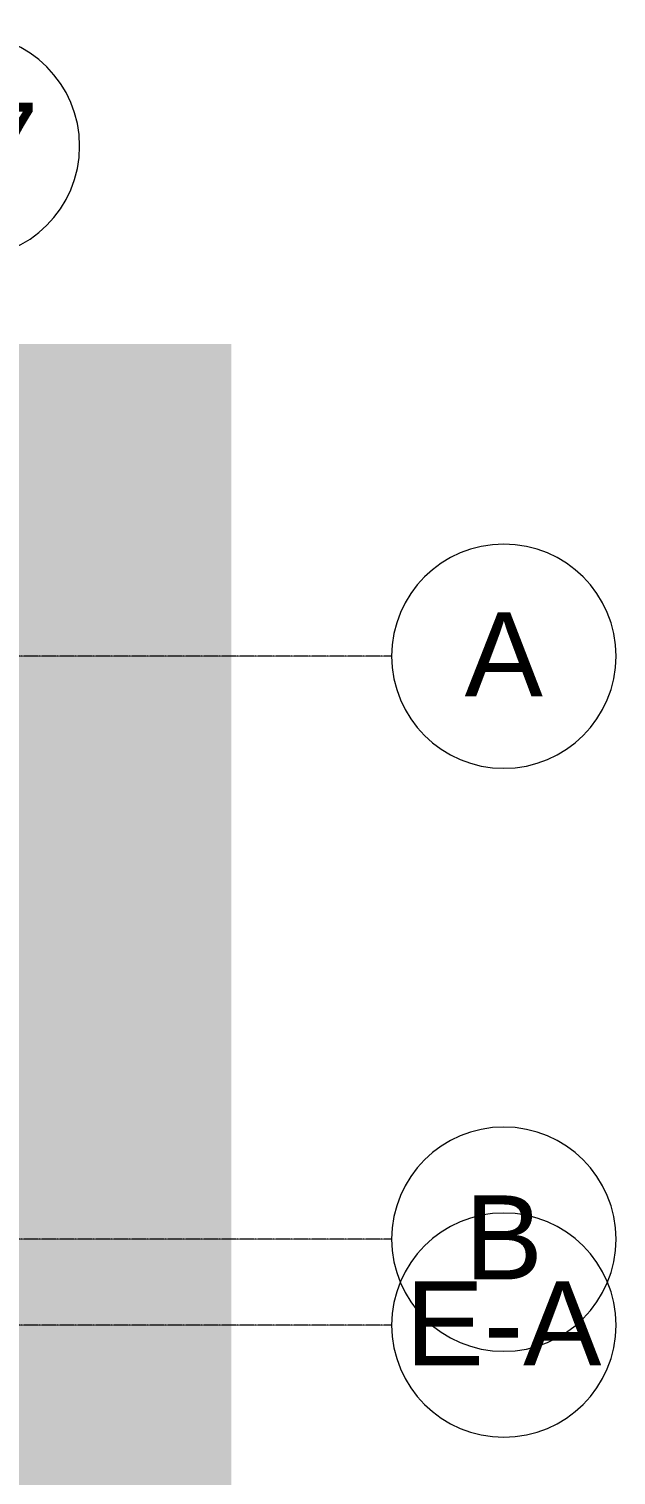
# Model space of a CAD drawing. Header units: inches. Extents: x -4124 to 2030, y 10168 to 14873.
# Drawn here: x 1716 to 2030, y 11322 to 12096 of the extents above; entities that cross this region are included whole.
import ezdxf

# ---------------------------------------------------------------- set-up
doc = ezdxf.new("R2010")
doc.units = ezdxf.units.IN
doc.header["$MEASUREMENT"] = 0
doc.linetypes.add('Demolished', pattern=[0.1875, 0.125, -0.0625])
doc.linetypes.add('Grid Line 1_2_', pattern=[0.875, 0.5, -0.125, 0.125, -0.125])
for name, color, linetype, lineweight in [('A-ROOF', 132, 'Demolished', 9), ('S-GRID', 1, 'Continuous', 9), ('S-GRID-IDEN', 1, 'Continuous', 9)]:
    doc.layers.add(name, color=color, linetype=linetype, lineweight=lineweight)
doc.styles.add('Arial', font='arial.ttf', dxfattribs={"height": 45})

# ---------------------------------------------------------------- blocks, each defined once
blk = doc.blocks.new('Walls 1 - Walls 1-1277454-DEMO PLAN - MEZZ')
at = {"layer": 'A-ROOF', "linetype": 'Continuous'}
blk.add_hatch(color=161, dxfattribs=at).paths.add_polyline_path([(-1448.44, 10380.08), (-1448.44, 11927.42), (-1956.88, 11927.42), (-1956.83, 11915.82), (-1585.45, 11918.85), (-1585.45, 11774.15), (-1577.83, 11774.15), (-1577.83, 10643.01), (-1938.58, 10642.37), (-1938.58, 10381.41), (-1577.83, 10380.43)], flags=0)
blk = doc.blocks.new('Grid - Grid Head - Circle-50561-DEMO PLAN - MEZZ')
at = {"layer": 'S-GRID-IDEN'}
for start, end in [(360, 180), (180, 360)]:
    blk.add_arc((0, 0), 0.25, start, end, dxfattribs=at)

msp = doc.modelspace()

# ---------------------------------------------------------------- linework, layer by layer
at = {"layer": 'S-GRID', "linetype": 'Grid Line 1_2_'}
for p, q in [((1909.97838, 11760.39539), (-477.71162, 11760.39539)), ((1909.97838, 11448.39539), (-477.71162, 11448.39539)), ((1909.97838, 11402.39539), (-613.44071, 11402.39539))]:
    msp.add_line(p, q, dxfattribs=at)

# ---------------------------------------------------------------- block references
at = {"layer": 'A-ROOF', "linetype": 'Continuous'}
msp.add_blockref('Walls 1 - Walls 1-1277454-DEMO PLAN - MEZZ', (3272.7817, 0), dxfattribs=at)
at = {"layer": 'S-GRID-IDEN', "xscale": 239.9999999999998, "yscale": 239.9999999999998, "zscale": 239.9999999999998}
msp.add_blockref('Grid - Grid Head - Circle-50561-DEMO PLAN - MEZZ', (1683.14094, 12033.42375), dxfattribs=at)
for p, rotation in [((1969.97838, 11760.39539), 89.99999999999962), ((1969.97838, 11448.39539), 89.99999999999962), ((1969.97838, 11402.39539), 89.9999999999996)]:
    msp.add_blockref('Grid - Grid Head - Circle-50561-DEMO PLAN - MEZZ', p, dxfattribs=dict(at, rotation=rotation))

# ---------------------------------------------------------------- texts
at = {"layer": 'S-GRID-IDEN', "char_height": 45, "attachment_point": 1, "style": 'Arial'}
for s, insert, width in [('E7', (1644.38925, 12056.6436), 93.1725), ('A', (1948.96227, 11783.84744), 50.7525), ('B', (1948.96227, 11471.84744), 50.7525), ('E-A', (1917.40322, 11425.84744), 127.26)]:
    msp.add_mtext(s, dxfattribs=dict(at, insert=insert, width=width))

doc.saveas('drawing.dxf')
